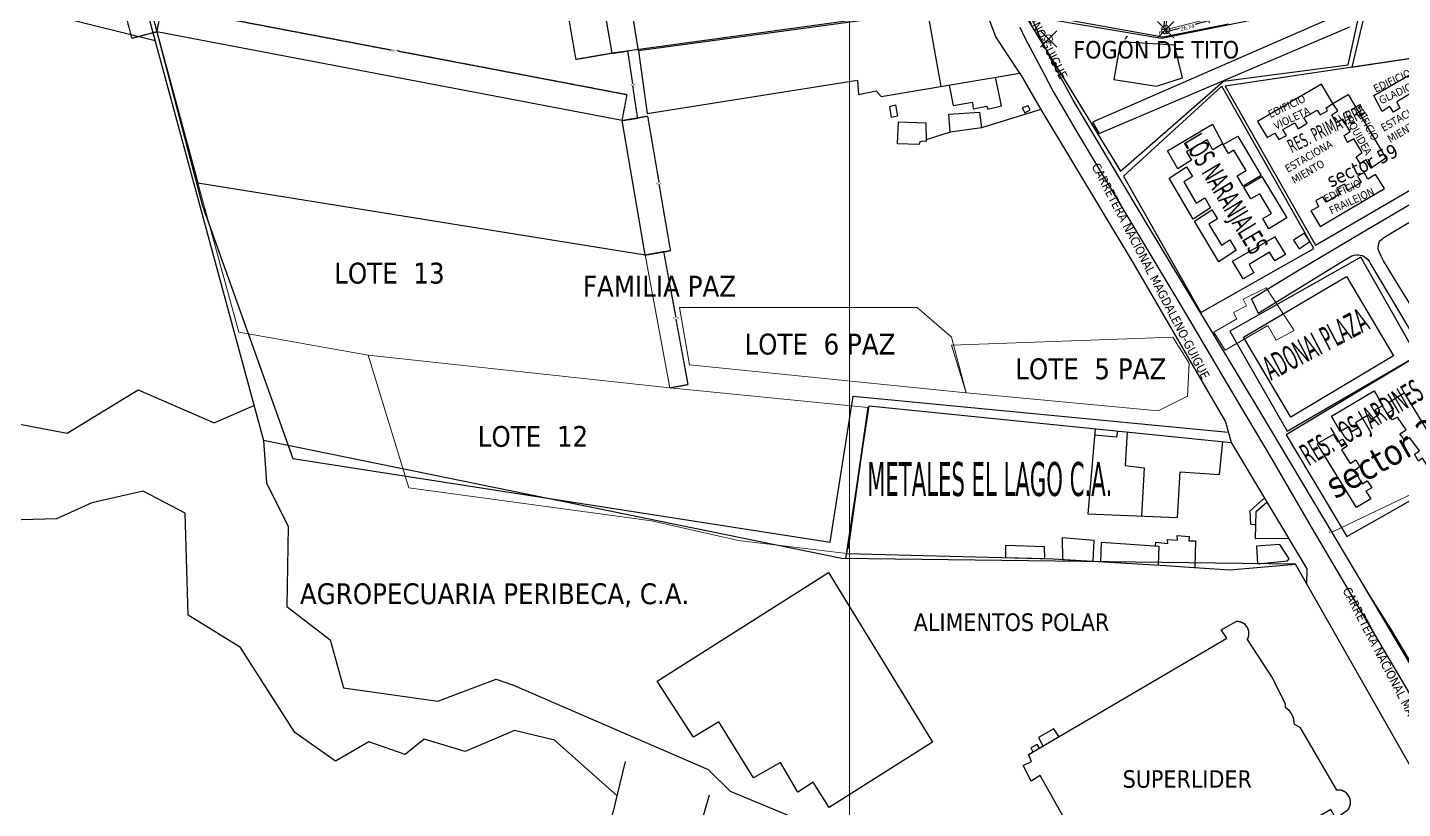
# Model space of a CAD drawing. Header units: metres. Extents: x 2 to 659295185, y -28 to 1124222152.
# Drawn here: x 655723 to 656562, y 1123122 to 1123598 of the extents above; entities that cross this region are included whole.
import ezdxf
from ezdxf.enums import TextEntityAlignment as Align

# ---------------------------------------------------------------- set-up
doc = ezdxf.new("R2010")
doc.units = ezdxf.units.M
doc.header["$MEASUREMENT"] = 0
doc.header["$PDMODE"] = 35
doc.header["$PDSIZE"] = 5
doc.linetypes.add('HIDDEN', pattern=[0.375, 0.25, -0.125])
for name, color, linetype in [('CALLES', 1, 'CONTINUOUS'), ('Cota', 3, 'CONTINUOUS'), ('CURVAS', 2, 'CONTINUOUS'), ('División Parroquial', 130, 'CONTINUOUS'), ('FORMATO', 7, 'CONTINUOUS'), ('MANZANA', 30, 'CONTINUOUS'), ('Parcelas', 140, 'CONTINUOUS'), ('PUNTO', 3, 'CONTINUOUS'), ('texto', 255, 'CONTINUOUS'), ('TEXTOS', 7, 'CONTINUOUS')]:
    doc.layers.add(name, color=color, linetype=linetype)
doc.layers.add('LIMITE 2017 IGVSB', color=7, linetype='CONTINUOUS', lineweight=120)
doc.styles.add('L60', font='BKANT.TTF', dxfattribs={"height": 1.5})
doc.styles.get("Standard").update_dxf_attribs({"font": 'tahoma.ttf'})
doc.dimstyles.new('Anotativo', dxfattribs={"dimscale": 0, "dimtxt": 2.5, "dimasz": 2.5, "dimexe": 1.25, "dimexo": 0.625, "dimtad": 1, "dimtxsty": 'Standard', "dimcen": 2.5, "dimadec": 0, "dimazin": 0, "dimtfac": 1, "dimtmove": 0, "dimatfit": 3, "dimfxl": 1, "dimarcsym": 0})
doc.dimstyles.new('Copia de Standard', dxfattribs={"dimtxt": 1, "dimasz": 0.18, "dimexe": 0.18, "dimexo": 0.0625, "dimgap": 0.09, "dimtad": 0, "dimtih": 1, "dimtoh": 1, "dimzin": 0, "dimdsep": 46, "dimtxsty": 'Standard', "dimcen": 0.09, "dimadec": 0, "dimazin": 0, "dimtfac": 1, "dimtofl": 0, "dimtmove": 0, "dimatfit": 3, "dimfxl": 1, "dimtolj": 1, "dimtzin": 0, "dimlwd": 25, "dimlwe": 25, "dimarcsym": 0})

# ---------------------------------------------------------------- blocks, each defined once
blk = doc.blocks.new('*D1505')
at = {"layer": 'CURVAS', "color": 0, "linetype": 'HIDDEN', "lineweight": 25, "transparency": 16777216}
for p, q in [((656100.06, 1123459.01), (656111.44, 1123461.12)), ((656111.29, 1123460.91), (656118.65, 1123421.2)), ((656126.23, 1123380.26), (656118.87, 1123419.97)), ((656115.06, 1123378.01), (656126.44, 1123380.12))]:
    blk.add_line(p, q, dxfattribs=at)
at = {"layer": 'CURVAS', "color": 0, "lineweight": 0, "transparency": 16777216}
for points in [[(656111.32, 1123460.91), (656111.26, 1123460.9), (656111.26, 1123461.09)], [(656126.26, 1123380.27), (656126.2, 1123380.26), (656126.26, 1123380.09)]]:
    blk.add_solid(points, dxfattribs=at)
at = {"layer": 'CURVAS', "color": 0, "lineweight": 0, "transparency": 16777216, "insert": (656118.76, 1123420.59), "char_height": 1, "attachment_point": 5}
blk.add_mtext('\\A1;82.38', dxfattribs=at)
blk = doc.blocks.new('*D1506')
at = {"layer": 'CURVAS', "color": 0, "linetype": 'HIDDEN', "lineweight": 25, "transparency": 16777216}
for p, q in [((656086.06, 1123541.01), (656101.66, 1123543.69)), ((656101.52, 1123543.48), (656108.41, 1123503.27)), ((656115.52, 1123461.84), (656108.62, 1123502.05)), ((656100.12, 1123459.02), (656115.72, 1123461.7))]:
    blk.add_line(p, q, dxfattribs=at)
at = {"layer": 'CURVAS', "color": 0, "lineweight": 0, "transparency": 16777216}
for points in [[(656101.55, 1123543.48), (656101.49, 1123543.47), (656101.49, 1123543.66)], [(656115.55, 1123461.85), (656115.49, 1123461.84), (656115.55, 1123461.67)]]:
    blk.add_solid(points, dxfattribs=at)
at = {"layer": 'CURVAS', "color": 0, "lineweight": 0, "transparency": 16777216, "insert": (656108.52, 1123502.66), "char_height": 1, "attachment_point": 5}
blk.add_mtext('\\A1;83.19', dxfattribs=at)
blk = doc.blocks.new('*D1508')
at = {"layer": 'texto', "color": 0, "linetype": 'HIDDEN', "lineweight": 25, "transparency": 16777216}
for p, q in [((655739.78, 1123831.9), (655724.57, 1123827.91)), ((655724.79, 1123827.78), (655753.75, 1123717.38)), ((655786.86, 1123591.21), (655754.07, 1123716.16)), ((655801.94, 1123594.98), (655786.73, 1123590.99))]:
    blk.add_line(p, q, dxfattribs=at)
at = {"layer": 'texto', "color": 0, "lineweight": 0, "transparency": 16777216}
for points in [[(655724.82, 1123827.79), (655724.76, 1123827.77), (655724.74, 1123827.95)], [(655786.89, 1123591.22), (655786.83, 1123591.21), (655786.9, 1123591.04)]]:
    blk.add_solid(points, dxfattribs=at)
at = {"layer": 'texto', "color": 0, "lineweight": 0, "transparency": 16777216, "insert": (655753.91, 1123716.77), "char_height": 1, "attachment_point": 5}
blk.add_mtext('\\A1;244.94', dxfattribs=at)
blk = doc.blocks.new('*D1510')
at = {"layer": 'texto', "color": 0, "linetype": 'HIDDEN', "lineweight": 25, "transparency": 16777216}
for p, q in [((656048.78, 1123761.49), (656026.7, 1123757.68)), ((656026.91, 1123757.54), (656042.26, 1123668.54)), ((656057.82, 1123578.32), (656042.47, 1123667.32)), ((656079.75, 1123581.92), (656057.68, 1123578.12))]:
    blk.add_line(p, q, dxfattribs=at)
at = {"layer": 'texto', "color": 0, "lineweight": 0, "transparency": 16777216}
for points in [[(656026.94, 1123757.54), (656026.88, 1123757.53), (656026.88, 1123757.71)], [(656057.85, 1123578.33), (656057.79, 1123578.32), (656057.85, 1123578.15)]]:
    blk.add_solid(points, dxfattribs=at)
at = {"layer": 'texto', "color": 0, "lineweight": 0, "transparency": 16777216, "insert": (656042.37, 1123667.93), "char_height": 1, "attachment_point": 5}
blk.add_mtext('\\A1;182.22', dxfattribs=at)
blk = doc.blocks.new('*D1511')
at = {"layer": 'texto', "color": 0, "linetype": 'HIDDEN', "lineweight": 25, "transparency": 16777216}
for p, q in [((655802.16, 1123595.03), (655805.15, 1123610.78)), ((655805.3, 1123610.57), (655944.92, 1123584.02)), ((656088.8, 1123556.67), (655949.17, 1123583.22)), ((656086.01, 1123541.06), (656089.01, 1123556.81))]:
    blk.add_line(p, q, dxfattribs=at)
at = {"layer": 'texto', "color": 0, "lineweight": 0, "transparency": 16777216}
for points in [[(655805.3, 1123610.6), (655805.29, 1123610.54), (655805.12, 1123610.61)], [(656088.8, 1123556.7), (656088.79, 1123556.64), (656088.97, 1123556.63)]]:
    blk.add_solid(points, dxfattribs=at)
at = {"layer": 'texto', "color": 0, "lineweight": 0, "transparency": 16777216, "insert": (655947.05, 1123583.62), "char_height": 1, "attachment_point": 5}
blk.add_mtext('\\A1;288.94', dxfattribs=at)
blk = doc.blocks.new('*D1512')
at = {"layer": 'texto', "color": 0, "linetype": 'HIDDEN', "lineweight": 25, "transparency": 16777216}
for p, q in [((656079.88, 1123581.95), (656089.48, 1123583.39)), ((656089.32, 1123583.19), (656092.33, 1123563.27)), ((656095.45, 1123542.61), (656092.52, 1123562.05)), ((656086.06, 1123541.01), (656095.66, 1123542.46))]:
    blk.add_line(p, q, dxfattribs=at)
at = {"layer": 'texto', "color": 0, "lineweight": 0, "transparency": 16777216}
for points in [[(656089.35, 1123583.19), (656089.29, 1123583.18), (656089.3, 1123583.37)], [(656095.48, 1123542.61), (656095.42, 1123542.6), (656095.48, 1123542.43)]]:
    blk.add_solid(points, dxfattribs=at)
at = {"layer": 'texto', "color": 0, "lineweight": 0, "transparency": 16777216, "insert": (656092.42, 1123562.66), "char_height": 1, "attachment_point": 5}
blk.add_mtext('\\A1;41.40', dxfattribs=at)
blk = doc.blocks.new('*D2226')
at = {"layer": 'LIMITE 2017 IGVSB', "color": 0, "lineweight": -2, "transparency": 16777216}
for p, q in [((656443.67, 1123602.24), (656444.12, 1123600.47)), ((656417.74, 1123595.72), (656418.18, 1123593.95)), ((656420.3, 1123595.77), (656426.1, 1123597.23)), ((656441.39, 1123601.07), (656435.34, 1123599.55))]:
    blk.add_line(p, q, dxfattribs=at)
at = {"layer": 'LIMITE 2017 IGVSB', "color": 0, "lineweight": 0, "transparency": 16777216}
for points in [[(656420.2, 1123596.17), (656420.4, 1123595.36), (656417.88, 1123595.16)], [(656441.28, 1123601.48), (656441.49, 1123600.67), (656443.81, 1123601.68)]]:
    blk.add_solid(points, dxfattribs=at)
at = {"layer": 'LIMITE 2017 IGVSB', "color": 0, "lineweight": 0, "transparency": 16777216, "insert": (656430.94, 1123597.53), "char_height": 2.5, "attachment_point": 5, "rotation": 14.12224}
blk.add_mtext('26,74', dxfattribs=at)
blk = doc.blocks.new('*D2239')
at = {"layer": 'LIMITE 2017 IGVSB', "color": 0, "lineweight": -2, "transparency": 16777216}
for p, q in [((656428.22, 1123689.21), (656423.1, 1123648.85)), ((656429.06, 1123691.63), (656427.29, 1123691.85)), ((656416.77, 1123598.88), (656421.91, 1123639.42)), ((656416.98, 1123596.34), (656415.21, 1123596.56))]:
    blk.add_line(p, q, dxfattribs=at)
at = {"layer": 'LIMITE 2017 IGVSB', "color": 0, "lineweight": 0, "transparency": 16777216}
for points in [[(656427.8, 1123689.26), (656428.63, 1123689.16), (656428.53, 1123691.69)], [(656416.35, 1123598.94), (656417.18, 1123598.83), (656416.45, 1123596.4)]]:
    blk.add_solid(points, dxfattribs=at)
at = {"layer": 'LIMITE 2017 IGVSB', "color": 0, "lineweight": 0, "transparency": 16777216, "insert": (656421.78, 1123644.22), "char_height": 2.5, "attachment_point": 5, "rotation": 82.77532}
blk.add_mtext('96,05', dxfattribs=at)

msp = doc.modelspace()

# ---------------------------------------------------------------- linework, layer by layer
at = {"layer": 'Cota', "lineweight": 0}
msp.add_line((656224.8058, 1123807.7511), (656224.7697, 1122857.9936), dxfattribs=at)
at = {"layer": 'CURVAS', "lineweight": 0}
for points in [[(655827, 1123503), (656100, 1123459), (656115, 1123378), (655931, 1123398), (655852, 1123412), (655827, 1123503), (655827, 1123503)], [(656454, 1123401), (656480, 1123416), (656485, 1123407), (656496, 1123413), (656479, 1123439), (656465, 1123432), (656467, 1123428), (656459, 1123424), (656461, 1123420), (656447, 1123412), (656454, 1123401)], [(656296, 1123375), (656287, 1123409), (656266, 1123427), (656121, 1123427), (656127, 1123392), (656296, 1123375)], [(656422, 1123409), (656432, 1123393), (656431, 1123373), (656413, 1123364), (656296, 1123375), (656287, 1123404), (656422, 1123409)], [(656236, 1123366), (656223, 1123277), (656157, 1123285), (656104, 1123297), (655955.9055, 1123317.0026), (655930.9405, 1123398.0065), (656115, 1123378), (656236, 1123366)]]:
    msp.add_lwpolyline(points, dxfattribs=at)
at = {"layer": 'División Parroquial', "lineweight": -3}
msp.add_lwpolyline([(656100, 1123459), (656086, 1123541), (655802, 1123595), (655827, 1123503), (656100, 1123459)], dxfattribs=at)
at = {"layer": 'LIMITE 2017 IGVSB', "lineweight": 0}
for p, q in [((656417.5822, 1123596.3229), (656429.6827, 1123691.5507)), ((656443.6657, 1123602.8885), (656417.5811, 1123596.3215))]:
    msp.add_line(p, q, dxfattribs=at)
msp.add_point((656417.5822, 1123596.3229), dxfattribs=at)
at = {"layer": 'MANZANA', "lineweight": -3}
for p, q in [((655738.1891, 1123838.3051), (655830, 1123489)), ((656079.8164, 1123581.9352), (656048.1464, 1123765.5308)), ((656306.0966, 1123613.0017), (656079.8164, 1123581.9352)), ((656538, 1123616), (656415, 1123591)), ((656529, 1123575), (656538, 1123616)), ((656332, 1123607), (656416, 1123592)), ((656332, 1123605), (656390, 1123510)), ((656415, 1123591), (656332, 1123605)), ((656527, 1123607), (656373, 1123540)), ((656377, 1123533), (656530, 1123598)), ((656416, 1123592), (656456, 1123600)), ((656588, 1123582), (656454, 1123562)), ((656453, 1123565), (656529, 1123575)), ((656390, 1123510), (656453, 1123565)), ((656452, 1123562), (656392, 1123507)), ((656508, 1123463), (656452, 1123562)), ((656454, 1123562), (656509, 1123465)), ((656373, 1123540), (656377, 1123533)), ((656509, 1123465), (656614, 1123526)), ((656392, 1123507), (656439, 1123424)), ((655830, 1123489), (655885, 1123335)), ((656439, 1123424), (656508, 1123463)), ((656571.1061, 1123397.3331), (656491.1061, 1123349.3331)), ((656213, 1123284), (656227, 1123373)), ((656227, 1123373), (656455.7981, 1123351.0183)), ((656236, 1123365), (656224, 1123280)), ((656491.1061, 1123349.3331), (656528.1061, 1123287.3331)), ((655885, 1123335), (656213, 1123284)), ((656528.1061, 1123287.3331), (656609.1061, 1123333.3331))]:
    msp.add_line(p, q, dxfattribs=at)
at = {"layer": 'MANZANA', "lineweight": -2}
for p, q in [((656342.1396, 1123589.4766), (656332.8466, 1123609.8925)), ((656347.2273, 1123579.2087), (656342.1396, 1123589.4766)), ((656361.1463, 1123553.394), (656347.2273, 1123579.2087)), ((656376.3764, 1123527.7992), (656361.1463, 1123553.394)), ((656407.8425, 1123475.2899), (656376.3764, 1123527.7992)), ((656593.7616, 1123505.6437), (656537.1539, 1123472.2105)), ((656550.7512, 1123469.621), (656592.2773, 1123494.5759)), ((656447.4638, 1123409.7732), (656407.8425, 1123475.2899)), ((656537.1539, 1123472.2105), (656498.1345, 1123449.1452)), ((656548.0219, 1123467.1715), (656548.7887, 1123467.9513)), ((656548.7887, 1123467.9513), (656549.6628, 1123468.7312)), ((656549.6628, 1123468.7312), (656550.7512, 1123469.621)), ((656547.3787, 1123463.8522), (656547.4859, 1123464.852)), ((656547.3869, 1123462.6324), (656547.3787, 1123463.8522)), ((656547.7168, 1123461.5327), (656547.3869, 1123462.6324)), ((656547.4859, 1123464.852), (656547.7003, 1123466.0617)), ((656547.7003, 1123466.0617), (656548.0219, 1123467.1715)), ((656548.0549, 1123460.4229), (656547.7168, 1123461.5327)), ((656549.0444, 1123458.3333), (656548.0549, 1123460.4229)), ((656474.1391, 1123423.6004), (656525.2881, 1123455.014)), ((656525.2881, 1123455.014), (656531.2993, 1123458.4733)), ((656531.2993, 1123458.4733), (656532.6104, 1123458.9232)), ((656532.6104, 1123458.9232), (656534.0287, 1123459.1531)), ((656534.0287, 1123459.1531), (656535.348, 1123459.0432)), ((656535.348, 1123459.0432), (656536.2221, 1123458.9332)), ((656536.2221, 1123458.9332), (656537.5414, 1123458.7232)), ((656537.5414, 1123458.7232), (656538.7453, 1123458.1733)), ((656538.7453, 1123458.1733), (656539.8502, 1123457.2935)), ((656539.8502, 1123457.2935), (656540.9469, 1123456.3037)), ((656540.9469, 1123456.3037), (656541.8292, 1123455.2039)), ((656541.8292, 1123455.2039), (656542.7116, 1123453.6543)), ((656542.7116, 1123453.6543), (656560.8194, 1123422.9905)), ((656550.5946, 1123455.3539), (656549.0444, 1123458.3333)), ((656559.5331, 1123440.8969), (656550.5946, 1123455.3539)), ((656498.1345, 1123449.1452), (656470.0492, 1123432.0986)), ((656577.0802, 1123412.5526), (656559.5331, 1123440.8969)), ((656470.0492, 1123432.0986), (656474.1391, 1123423.6004)), ((656560.8194, 1123422.9905), (656585.9857, 1123380.7391)), ((656475.1698, 1123363.7726), (656447.4638, 1123409.7732)), ((656533.0144, 1123266.7023), (656475.1698, 1123363.7726)), ((656569.6672, 1123204.9249), (656533.0144, 1123266.7023))]:
    msp.add_line(p, q, dxfattribs=at)
at = {"layer": 'MANZANA', "linetype": 'Continuous', "lineweight": -2}
for p, q in [((656328.7319, 1123597.8249), (656331.7251, 1123591.4162)), ((656331.7251, 1123591.4162), (656343.2116, 1123569.6806)), ((656343.2116, 1123569.6806), (656349.0661, 1123558.7629)), ((656349.0661, 1123558.7629), (656364.1973, 1123532.6182)), ((656364.1973, 1123532.6182), (656391.458, 1123487.1674)), ((656391.458, 1123487.1674), (656427.4429, 1123427.2696)), ((656427.4429, 1123427.2696), (656462.7681, 1123367.7018)), ((656462.7681, 1123367.7018), (656482.4262, 1123334.4985)), ((656482.4262, 1123334.4985), (656506.8256, 1123292.4671)), ((656506.8256, 1123292.4671), (656531.0025, 1123251.3154)), ((656531.0025, 1123251.3154), (656552.9694, 1123214.143)), ((656552.9694, 1123214.143), (656566.8801, 1123190.7578))]:
    msp.add_line(p, q, dxfattribs=at)
at = {"layer": 'MANZANA'}
for points in [[(655734.9908, 1123833.0856), (655867.118, 1123345.8448)], [(655801.004, 1123589.651), (655210.5197, 1123735.6415), (655071.278, 1123749.5657), (655072.8252, 1123690.7747), (655147.0874, 1123631.9838), (655261.5749, 1123601.0412), (655297.1589, 1123560.8159), (655325.0072, 1123562.363), (655331.1958, 1123548.4389), (655428.6649, 1123520.5905), (655518.3984, 1123454.064), (655581.8307, 1123440.1398), (655640.6216, 1123379.8018), (655674.6585, 1123379.8018), (655697.8654, 1123359.6891), (655747.3735, 1123350.4063), (655790.6932, 1123376.7075), (655837.107, 1123356.5948), (655861.3068, 1123367.2744)], [(656341.5515, 1123547.738), (656397.5856, 1123454.3478), (656454.0891, 1123357.2971), (656457.5072, 1123344.7395)], [(656620.1257, 1123054.0432), (656496.8417, 1123270.4553), (656220.1181, 1123274.003), (655867.118, 1123345.8448), (655868.8919, 1123320.1236), (655882.1959, 1123293.5156), (655881.3089, 1123244.7342), (655907.917, 1123224.3347), (655915.8994, 1123195.0658), (655973.5502, 1123187.0834), (656009.0276, 1123200.3874), (656019.6708, 1123196.8397), (656138.5201, 1123145.3975), (656151.8241, 1123132.0935), (656192.6231, 1123115.2417)], [(656082.8865, 1123129.2381), (656044.7958, 1123163.296), (656020.3935, 1123169.1061), (655990.1812, 1123156.324), (655965.1979, 1123163.877), (655953.5778, 1123154.5809), (655931.4996, 1123162.134), (655911.1644, 1123150.5139), (655886.1811, 1123167.9441), (655853.0637, 1123219.6537), (655821.1084, 1123239.4079), (655819.3653, 1123301.5755), (655793.8011, 1123314.9387), (655762.4267, 1123307.9666), (655740.9295, 1123298.0895), (655697.935, 1123296.9275), (655648.9029, 1123128.2805)], [(656082.8865, 1123129.2381), (656044.7958, 1123163.296), (656020.3935, 1123169.1061), (655990.1812, 1123156.324), (655965.1979, 1123163.877), (655953.5778, 1123154.5809), (655931.4996, 1123162.134), (655911.1644, 1123150.5139), (655886.1811, 1123167.9441), (655853.0637, 1123219.6537), (655821.1084, 1123239.4079), (655819.3653, 1123301.5755), (655793.8011, 1123314.9387), (655762.4267, 1123307.9666), (655740.9295, 1123298.0895), (655697.935, 1123296.9275), (655648.9029, 1123128.2805)], [(656036.0271, 1122935.4279), (656087.9559, 1123150.205)], [(656036.0271, 1122935.4279), (656087.9559, 1123150.205)], [(656079.3949, 1122922.4236), (656139.3088, 1123129.8148)], [(656079.3949, 1122922.4236), (656139.3088, 1123129.8148)]]:
    msp.add_lwpolyline(points, dxfattribs=at)
at = {"layer": 'MANZANA', "lineweight": -3}
for points in [[(656552.5113, 1123663.4851), (656531.2201, 1123573.5254), (656585.0654, 1123581.562), (656601.6925, 1123653.3656), (656552.5113, 1123663.4851)], [(656456.7855, 1123412.5684), (656491.7855, 1123351.5684), (656570.7855, 1123397.5684), (656536.7855, 1123457.5684), (656456.7855, 1123412.5684)]]:
    msp.add_lwpolyline(points, dxfattribs=at)
at = {"layer": 'Parcelas', "lineweight": -3}
for p, q in [((656390, 1123589), (656386, 1123566)), ((656423, 1123587), (656390, 1123589)), ((656428, 1123567), (656423, 1123587)), ((656386, 1123566), (656412, 1123562)), ((656412, 1123562), (656428, 1123567))]:
    msp.add_line(p, q, dxfattribs=at)
at = {"layer": 'Parcelas'}
for points in [[(656297.0873, 1123638.7781), (656306.4906, 1123611.951), (656096.0218, 1123583.4644), (656089.6608, 1123622.7371), (656297.0873, 1123638.7781)], [(656297.0873, 1123638.7781), (656306.4906, 1123611.951), (656096.0218, 1123583.4644), (656089.6608, 1123622.7371), (656297.0873, 1123638.7781)], [(656096.0218, 1123583.4644), (656101.2766, 1123545.2979), (656229.6045, 1123565.4874), (656230.1577, 1123556.9138), (656240.9439, 1123559.1263), (656243.9861, 1123555.5309), (656328.6161, 1123569.9125), (656313.958, 1123592.038), (656306.4906, 1123611.951)], [(656096.0218, 1123583.4644), (656101.2766, 1123545.2979), (656229.6045, 1123565.4874), (656230.1577, 1123556.9138), (656240.9439, 1123559.1263), (656243.9861, 1123555.5309), (656328.6161, 1123569.9125), (656313.958, 1123592.038), (656306.4906, 1123611.951)], [(656272.2984, 1123607.3231), (656280.4735, 1123561.7314)], [(656272.2984, 1123607.3231), (656280.4735, 1123561.7314)], [(656328.6161, 1123569.9125), (656341.5515, 1123547.738), (656305.2278, 1123536.5688), (656286.1743, 1123533.8468), (656271.5168, 1123529.149)], [(656328.6161, 1123569.9125), (656341.5515, 1123547.738), (656305.2278, 1123536.5688), (656286.1743, 1123533.8468), (656271.5168, 1123529.149)], [(656544.6147, 1123556.3047), (656570.5997, 1123571.1706), (656576.2802, 1123562.4686), (656571.5666, 1123559.2054), (656573.2587, 1123556.3047), (656568.5451, 1123553.6458), (656566.4905, 1123557.0299), (656558.6345, 1123552.3163), (656560.5683, 1123548.5696), (656556.5799, 1123546.1524), (656554.4044, 1123549.5365), (656549.6908, 1123546.515), (656544.6147, 1123556.3047)], [(656544.6147, 1123556.3047), (656570.5997, 1123571.1706), (656576.2802, 1123562.4686), (656571.5666, 1123559.2054), (656573.2587, 1123556.3047), (656568.5451, 1123553.6458), (656566.4905, 1123557.0299), (656558.6345, 1123552.3163), (656560.5683, 1123548.5696), (656556.5799, 1123546.1524), (656554.4044, 1123549.5365), (656549.6908, 1123546.515), (656544.6147, 1123556.3047)], [(656285.5294, 1123562.5906), (656287.9577, 1123550.1784), (656299.784, 1123552.1494), (656300.1594, 1123548.0196), (656308.6068, 1123549.803), (656309.1699, 1123547.9258), (656317.4296, 1123549.8968), (656313.7478, 1123567.3859)], [(656285.5294, 1123562.5906), (656287.9577, 1123550.1784), (656299.784, 1123552.1494), (656300.1594, 1123548.0196), (656308.6068, 1123549.803), (656309.1699, 1123547.9258), (656317.4296, 1123549.8968), (656313.7478, 1123567.3859)], [(656473.6695, 1123540.3511), (656479.5917, 1123530.6823), (656484.1844, 1123533.2204), (656486.6016, 1123529.3528), (656491.4361, 1123531.77), (656489.1397, 1123535.3958), (656496.3913, 1123539.626), (656498.5668, 1123536.0001), (656503.8847, 1123539.3842), (656501.9509, 1123542.6475), (656510.1694, 1123547.2402), (656511.9823, 1123544.3395), (656516.4542, 1123546.8776), (656515.6082, 1123548.6905), (656519.5966, 1123551.3494), (656512.7075, 1123563.0729), (656473.6695, 1123540.3511)], [(656473.6695, 1123540.3511), (656479.5917, 1123530.6823), (656484.1844, 1123533.2204), (656486.6016, 1123529.3528), (656491.4361, 1123531.77), (656489.1397, 1123535.3958), (656496.3913, 1123539.626), (656498.5668, 1123536.0001), (656503.8847, 1123539.3842), (656501.9509, 1123542.6475), (656510.1694, 1123547.2402), (656511.9823, 1123544.3395), (656516.4542, 1123546.8776), (656515.6082, 1123548.6905), (656519.5966, 1123551.3494), (656512.7075, 1123563.0729), (656473.6695, 1123540.3511)], [(656519.5966, 1123551.3494), (656529.0237, 1123556.909), (656551.9872, 1123518.1128), (656542.9227, 1123511.9489), (656540.022, 1123516.9042), (656536.2753, 1123514.8495), (656533.8581, 1123518.8379), (656537.6048, 1123521.376), (656532.4078, 1123529.7154), (656528.5402, 1123527.6608), (656526.4856, 1123531.8909), (656530.2323, 1123534.1872), (656525.7605, 1123541.8015), (656521.7721, 1123539.626), (656519.1131, 1123544.3395), (656522.6181, 1123546.8776), (656519.5966, 1123551.3494)], [(656519.5966, 1123551.3494), (656529.0237, 1123556.909), (656551.9872, 1123518.1128), (656542.9227, 1123511.9489), (656540.022, 1123516.9042), (656536.2753, 1123514.8495), (656533.8581, 1123518.8379), (656537.6048, 1123521.376), (656532.4078, 1123529.7154), (656528.5402, 1123527.6608), (656526.4856, 1123531.8909), (656530.2323, 1123534.1872), (656525.7605, 1123541.8015), (656521.7721, 1123539.626), (656519.1131, 1123544.3395), (656522.6181, 1123546.8776), (656519.5966, 1123551.3494)], [(656252.8542, 1123550.46), (656253.9805, 1123543.7021), (656250.4139, 1123542.7635), (656249.2876, 1123549.6152), (656252.8542, 1123550.46)], [(656252.8542, 1123550.46), (656253.9805, 1123543.7021), (656250.4139, 1123542.7635), (656249.2876, 1123549.6152), (656252.8542, 1123550.46)], [(656286.1743, 1123533.8468), (656285.4235, 1123544.8284), (656304.0077, 1123546.1424), (656305.2278, 1123536.5688)], [(656286.1743, 1123533.8468), (656285.4235, 1123544.8284), (656304.0077, 1123546.1424), (656305.2278, 1123536.5688)], [(656330.0068, 1123548.6766), (656331.6962, 1123545.6731), (656334.8874, 1123547.4565), (656333.6673, 1123549.9907), (656330.0068, 1123548.6766)], [(656330.0068, 1123548.6766), (656331.6962, 1123545.6731), (656334.8874, 1123547.4565), (656333.6673, 1123549.9907), (656330.0068, 1123548.6766)], [(656341.5515, 1123547.738), (656397.5856, 1123454.3478), (656454.0891, 1123357.2971), (656457.5072, 1123344.7395)], [(656254.5437, 1123540.1354), (656271.3445, 1123539.5723), (656271.5323, 1123528.2153), (656269.7489, 1123528.403), (656267.4963, 1123527.746), (656267.3086, 1123526.4319), (656254.0744, 1123526.7135), (656254.5437, 1123540.1354)], [(656418.678, 1123522.5242), (656446.1133, 1123538.8404), (656452.5189, 1123526.8147), (656446.4155, 1123523.0681), (656442.971, 1123529.1715), (656430.341, 1123521.9803), (656433.423, 1123516.7833), (656425.0836, 1123511.5863), (656418.678, 1123522.5242)], [(656452.7002, 1123526.3313), (656461.6439, 1123531.4074), (656475.9659, 1123507.5375), (656464.9072, 1123500.8902), (656461.2209, 1123507.1749), (656466.7201, 1123510.4381), (656459.2267, 1123522.9472), (656455.903, 1123520.8321), (656452.7002, 1123526.3313)], [(656419.7657, 1123505.8454), (656430.341, 1123512.7345), (656433.9064, 1123506.7519), (656428.7698, 1123503.5491), (656436.3236, 1123490.4961), (656441.5811, 1123493.8802), (656445.086, 1123487.7768), (656434.3899, 1123480.7669), (656419.7657, 1123505.8454)], [(656465.2697, 1123500.2859), (656476.268, 1123506.8123), (656491.4965, 1123481.6129), (656480.619, 1123474.9656), (656476.8724, 1123481.1899), (656482.1902, 1123484.2718), (656475.0594, 1123496.1766), (656469.6811, 1123493.1551), (656465.2697, 1123500.2859)], [(656506.3019, 1123485.9639), (656511.9823, 1123476.295), (656551.1412, 1123499.6211), (656545.5816, 1123508.0814), (656540.9889, 1123505.3016), (656538.6925, 1123509.29), (656534.7041, 1123507.1145), (656536.8796, 1123503.1261), (656528.782, 1123498.5334), (656526.7273, 1123502.1592), (656521.7721, 1123499.742), (656523.8267, 1123495.9953), (656515.4873, 1123491.1609), (656513.5535, 1123494.4241), (656509.2026, 1123492.1278), (656510.8946, 1123488.3811), (656506.3019, 1123485.9639)], [(656506.3019, 1123485.9639), (656511.9823, 1123476.295), (656551.1412, 1123499.6211), (656545.5816, 1123508.0814), (656540.9889, 1123505.3016), (656538.6925, 1123509.29), (656534.7041, 1123507.1145), (656536.8796, 1123503.1261), (656528.782, 1123498.5334), (656526.7273, 1123502.1592), (656521.7721, 1123499.742), (656523.8267, 1123495.9953), (656515.4873, 1123491.1609), (656513.5535, 1123494.4241), (656509.2026, 1123492.1278), (656510.8946, 1123488.3811), (656506.3019, 1123485.9639)], [(656460.677, 1123461.9731), (656450.0413, 1123454.9027), (656435.1755, 1123479.6791), (656445.8716, 1123486.5077), (656449.3161, 1123481.069), (656443.9378, 1123477.7454), (656451.6729, 1123464.9341), (656456.8699, 1123468.1369), (656460.677, 1123461.7918)], [(656484.124, 1123470.1916), (656490.7109, 1123459.3745), (656484.1844, 1123455.3861), (656481.042, 1123460.704), (656468.533, 1123453.2107), (656471.4336, 1123448.1345), (656464.8467, 1123444.4483), (656458.5015, 1123455.1444), (656484.1844, 1123470.0103)], [(656502.3135, 1123472.2462), (656495.5453, 1123468.0765), (656498.9898, 1123462.6982), (656505.6372, 1123467.2909), (656502.3135, 1123472.2462)], [(656465.0435, 1123408.8095), (656527.891, 1123445.7928), (656556.6558, 1123397.4486), (656494.0501, 1123360.2236), (656465.0435, 1123408.8095)], [(656544.8842, 1123376.0983), (656550.0404, 1123367.075), (656545.2357, 1123364.6141), (656547.4623, 1123361.3329), (656543.1264, 1123358.6377), (656541.4858, 1123361.5673), (656533.5172, 1123356.7627), (656535.3921, 1123353.5987), (656531.2906, 1123351.1378), (656529.4157, 1123354.419), (656524.3767, 1123351.4893), (656518.7518, 1123360.747), (656544.8842, 1123376.0983)], [(656554.0247, 1123369.1844), (656563.1652, 1123374.9265), (656586.4851, 1123336.3724), (656577.2275, 1123330.7475), (656574.2978, 1123335.0833), (656571.9541, 1123333.3255), (656569.376, 1123337.5442), (656572.4228, 1123339.5364), (656566.6807, 1123347.6222), (656563.6339, 1123345.9816), (656560.4699, 1123349.9659), (656564.337, 1123352.3096), (656559.0637, 1123360.1611), (656555.7825, 1123358.4033), (656553.0872, 1123362.622), (656556.6028, 1123365.0829), (656554.0247, 1123369.1844)], [(656222.5073, 1123273.9724), (656236.7897, 1123367.0293), (656457.5072, 1123344.7395), (656503.7828, 1123267.6943), (656503.5999, 1123258.592)], [(656222.5073, 1123273.9724), (656236.7897, 1123367.0293), (656457.5072, 1123344.7395), (656503.7828, 1123267.6943), (656503.5999, 1123258.592)], [(656374.6361, 1123353.1085), (656370.044, 1123301.129), (656424.7994, 1123298.9485), (656426.4953, 1123326.8107), (656450.4811, 1123325.1148), (656452.4465, 1123345.2506)], [(656374.6361, 1123353.1085), (656370.044, 1123301.129), (656424.7994, 1123298.9485), (656426.4953, 1123326.8107), (656450.4811, 1123325.1148), (656452.4465, 1123345.2506)], [(656388.2462, 1123351.734), (656387.7161, 1123347.8621), (656374.2864, 1123349.1501)], [(656388.2462, 1123351.734), (656387.7161, 1123347.8621), (656374.2864, 1123349.1501)], [(656394.0893, 1123351.1439), (656392.8183, 1123330.6872), (656404.4478, 1123329.2335), (656402.9805, 1123299.8174)], [(656394.0893, 1123351.1439), (656392.8183, 1123330.6872), (656404.4478, 1123329.2335), (656402.9805, 1123299.8174)], [(656620.1257, 1123054.0432), (656496.8417, 1123270.4553), (656220.1181, 1123274.003), (655867.118, 1123345.8448), (655868.8919, 1123320.1236), (655882.1959, 1123293.5156), (655881.3089, 1123244.7342), (655907.917, 1123224.3347), (655915.8994, 1123195.0658), (655973.5502, 1123187.0834), (656009.0276, 1123200.3874), (656019.6708, 1123196.8397), (656138.5201, 1123145.3975), (656151.8241, 1123132.0935), (656192.6231, 1123115.2417)], [(656510.3144, 1123343.9895), (656519.8064, 1123349.4972), (656522.7361, 1123345.0441), (656525.5485, 1123346.6847), (656528.4782, 1123342.3489), (656524.9626, 1123340.2395), (656530.1188, 1123331.9193), (656533.7515, 1123334.0287), (656536.0953, 1123329.81), (656532.8141, 1123327.7006), (656537.6187, 1123319.4976), (656540.6655, 1123321.2554), (656543.3608, 1123317.0367), (656539.728, 1123314.9274), (656542.7748, 1123310.3571), (656533.9859, 1123304.9666), (656510.1972, 1123343.7551)], [(656472.7021, 1123294.4029), (656469.5793, 1123294.623), (656469.2509, 1123303.0516), (656477.1321, 1123310.1666), (656478.0092, 1123310.6053)], [(656472.7021, 1123294.4029), (656469.5793, 1123294.623), (656469.2509, 1123303.0516), (656477.1321, 1123310.1666), (656478.0092, 1123310.6053)], [(656492.7304, 1123286.0957), (656472.5347, 1123285.866), (656472.8631, 1123302.6137), (656479.4399, 1123308.2234)], [(656492.7304, 1123286.0957), (656472.5347, 1123285.866), (656472.8631, 1123302.6137), (656479.4399, 1123308.2234)], [(656354.538, 1123286.5922), (656354.7595, 1123273.4045), (656373.4352, 1123272.2866), (656373.9205, 1123284.8962), (656354.538, 1123286.5922)], [(656354.538, 1123286.5922), (656354.7595, 1123273.4045), (656373.4352, 1123272.2866), (656373.9205, 1123284.8962), (656354.538, 1123286.5922)], [(656378.0366, 1123272.0111), (656378.5238, 1123283.9271), (656413.4122, 1123281.5043), (656412.9738, 1123269.9198)], [(656378.0366, 1123272.0111), (656378.5238, 1123283.9271), (656413.4122, 1123281.5043), (656412.9738, 1123269.9198)], [(656411.4352, 1123281.6416), (656411.5644, 1123283.8957), (656418.8984, 1123283.1295), (656418.7889, 1123285.6471), (656424.8093, 1123285.0998), (656424.6998, 1123287.9458), (656432.0338, 1123287.3985), (656431.8149, 1123284.7714), (656435.865, 1123284.6619), (656435.4274, 1123268.4659)], [(656411.4352, 1123281.6416), (656411.5644, 1123283.8957), (656418.8984, 1123283.1295), (656418.7889, 1123285.6471), (656424.8093, 1123285.0998), (656424.6998, 1123287.9458), (656432.0338, 1123287.3985), (656431.8149, 1123284.7714), (656435.865, 1123284.6619), (656435.4274, 1123268.4659)], [(656222.974, 1123277.0134), (656348.9656, 1123273.7513), (656417.7732, 1123269.6325), (656429.1604, 1123268.9057), (656456.7804, 1123266.9674), (656496.8417, 1123270.4553)], [(656222.974, 1123277.0134), (656348.9656, 1123273.7513), (656417.7732, 1123269.6325), (656429.1604, 1123268.9057), (656456.7804, 1123266.9674), (656496.8417, 1123270.4553)], [(656319.8919, 1123281.9888), (656319.8863, 1123274.5042), (656343.8685, 1123273.8833), (656343.6354, 1123281.0197), (656319.8919, 1123281.9888)], [(656319.8919, 1123281.9888), (656319.8863, 1123274.5042), (656343.8685, 1123273.8833), (656343.6354, 1123281.0197), (656319.8919, 1123281.9888)], [(656472.9726, 1123281.4875), (656473.7345, 1123270.7515), (656492.019, 1123272.6211), (656492.8947, 1123273.7157), (656487.2026, 1123282.5822), (656472.9726, 1123281.4875)], [(656472.9726, 1123281.4875), (656473.7345, 1123270.7515), (656492.019, 1123272.6211), (656492.8947, 1123273.7157), (656487.2026, 1123282.5822), (656472.9726, 1123281.4875)], [(656211.9139, 1123265.3554), (656275.3298, 1123162.0275), (656212.3574, 1123122.1154), (656202.6011, 1123137.6368), (656193.2883, 1123131.4283), (656182.6451, 1123149.6104), (656166.2368, 1123140.2976), (656144.9503, 1123174.4446), (656129.429, 1123165.1318), (656107.2556, 1123199.2788), (656211.9139, 1123265.3554)], [(656211.9139, 1123265.3554), (656275.3298, 1123162.0275), (656212.3574, 1123122.1154), (656202.6011, 1123137.6368), (656193.2883, 1123131.4283), (656182.6451, 1123149.6104), (656166.2368, 1123140.2976), (656144.9503, 1123174.4446), (656129.429, 1123165.1318), (656107.2556, 1123199.2788), (656211.9139, 1123265.3554)], [(656333.8674, 1123154.4886), (656454.9341, 1123225.4434), (656451.579, 1123230.4925), (656460.5492, 1123235.4829)], [(656333.8674, 1123154.4886), (656454.9341, 1123225.4434), (656451.579, 1123230.4925), (656460.5492, 1123235.4829)], [(656467.4347, 1123224.5545), (656467.4838, 1123224.6381), (656467.5461, 1123224.7483), (656467.6064, 1123224.8595), (656467.6649, 1123224.9717), (656467.7213, 1123225.0849), (656467.7758, 1123225.1991), (656467.8283, 1123225.3143), (656467.8787, 1123225.4303), (656467.9271, 1123225.5472), (656467.9735, 1123225.6649), (656468.0178, 1123225.7834), (656468.0601, 1123225.9027), (656468.1002, 1123226.0227), (656468.1383, 1123226.1434), (656468.1742, 1123226.2647), (656468.208, 1123226.3866), (656468.2397, 1123226.5091), (656468.2692, 1123226.6322), (656468.2966, 1123226.7557), (656468.3218, 1123226.8797), (656468.3449, 1123227.0041), (656468.3658, 1123227.1289), (656468.3845, 1123227.254), (656468.401, 1123227.3795), (656468.4153, 1123227.5052), (656468.4275, 1123227.6311), (656468.4374, 1123227.7573), (656468.4451, 1123227.8836), (656468.4506, 1123228.01), (656468.4539, 1123228.1365), (656468.455, 1123228.263), (656468.4539, 1123228.3895), (656468.4506, 1123228.516), (656468.4451, 1123228.6424), (656468.4374, 1123228.7687), (656468.4275, 1123228.8948), (656468.4153, 1123229.0208), (656468.401, 1123229.1465), (656468.3845, 1123229.272), (656468.3658, 1123229.3971), (656468.3449, 1123229.5219), (656468.3218, 1123229.6463), (656468.2966, 1123229.7703), (656468.2692, 1123229.8938), (656468.2397, 1123230.0169), (656468.208, 1123230.1394), (656468.1742, 1123230.2613), (656468.1383, 1123230.3826), (656468.1002, 1123230.5033), (656468.0601, 1123230.6233), (656468.0178, 1123230.7425), (656467.9735, 1123230.8611), (656467.9271, 1123230.9788), (656467.8787, 1123231.0957), (656467.8283, 1123231.2117), (656467.7758, 1123231.3269), (656467.7213, 1123231.4411), (656467.6649, 1123231.5543), (656467.6064, 1123231.6665), (656467.5461, 1123231.7777), (656467.4838, 1123231.8878), (656467.4195, 1123231.9969), (656467.3534, 1123232.1048), (656467.2854, 1123232.2115), (656467.2156, 1123232.317), (656467.1439, 1123232.4213), (656467.0705, 1123232.5243), (656466.9952, 1123232.626), (656466.9182, 1123232.7264), (656466.8394, 1123232.8254), (656466.7589, 1123232.923), (656466.6768, 1123233.0192), (656466.5929, 1123233.114), (656466.5074, 1123233.2073), (656466.4203, 1123233.2991), (656466.3317, 1123233.3893), (656466.2414, 1123233.478), (656466.1496, 1123233.5651), (656466.0563, 1123233.6506), (656465.9616, 1123233.7344), (656465.8654, 1123233.8166), (656465.7677, 1123233.8971), (656465.6687, 1123233.9758), (656465.5683, 1123234.0529), (656465.4666, 1123234.1281), (656465.3636, 1123234.2016), (656465.2593, 1123234.2733), (656465.1538, 1123234.3431), (656465.0471, 1123234.4111), (656464.9392, 1123234.4772), (656464.8302, 1123234.5414), (656464.7201, 1123234.6037), (656464.6089, 1123234.6641), (656464.4966, 1123234.7225), (656464.3834, 1123234.779), (656464.2692, 1123234.8335), (656464.1541, 1123234.8859), (656464.038, 1123234.9364), (656463.9211, 1123234.9848), (656463.8034, 1123235.0312), (656463.6849, 1123235.0755), (656463.5656, 1123235.1177), (656463.4456, 1123235.1579), (656463.3249, 1123235.1959), (656463.2036, 1123235.2319), (656463.0817, 1123235.2657), (656462.9592, 1123235.2974), (656462.8362, 1123235.3269), (656462.7126, 1123235.3543), (656462.5886, 1123235.3795), (656462.4642, 1123235.4026), (656462.3394, 1123235.4234), (656462.2143, 1123235.4421), (656462.0888, 1123235.4587), (656461.9631, 1123235.473), (656461.8372, 1123235.4851), (656461.711, 1123235.495), (656461.5848, 1123235.5028), (656461.4583, 1123235.5083), (656461.3319, 1123235.5116), (656461.2053, 1123235.5127), (656461.0788, 1123235.5116), (656460.9523, 1123235.5083), (656460.8259, 1123235.5028), (656460.6996, 1123235.495), (656460.5735, 1123235.4851), (656460.5492, 1123235.4829)], [(656467.4347, 1123224.5545), (656482.6587, 1123201.3079), (656490.6182, 1123185.5153), (656490.4918, 1123183.1149)], [(656467.4347, 1123224.5545), (656482.6587, 1123201.3079), (656490.6182, 1123185.5153), (656490.4918, 1123183.1149)], [(656495.9878, 1123172.942), (656495.9983, 1123173.115), (656496.0065, 1123173.3037), (656496.0115, 1123173.4924), (656496.0131, 1123173.6813), (656496.0115, 1123173.8701), (656496.0065, 1123174.0589), (656495.9983, 1123174.2475), (656495.9868, 1123174.436), (656495.9719, 1123174.6243), (656495.9538, 1123174.8122), (656495.9325, 1123174.9999), (656495.9078, 1123175.1871), (656495.8799, 1123175.3739), (656495.8487, 1123175.5601), (656495.8143, 1123175.7458), (656495.7767, 1123175.9308), (656495.7358, 1123176.1152), (656495.6917, 1123176.2988), (656495.6444, 1123176.4816), (656495.594, 1123176.6636), (656495.5403, 1123176.8447), (656495.4836, 1123177.0247), (656495.4236, 1123177.2038), (656495.3606, 1123177.3818), (656495.2945, 1123177.5587), (656495.2253, 1123177.7344), (656495.153, 1123177.9089), (656495.0777, 1123178.082), (656494.9994, 1123178.2539), (656494.9181, 1123178.4243), (656494.8338, 1123178.5933), (656494.7466, 1123178.7608), (656494.6565, 1123178.9268), (656494.5635, 1123179.0911), (656494.4677, 1123179.2538), (656494.369, 1123179.4148), (656494.2676, 1123179.5741), (656494.1634, 1123179.7316), (656494.0564, 1123179.8872), (656493.9467, 1123180.0409), (656493.8344, 1123180.1927), (656493.7195, 1123180.3426), (656493.6019, 1123180.4903), (656493.4818, 1123180.6361), (656493.3591, 1123180.7796), (656493.234, 1123180.9211), (656493.1064, 1123181.0603), (656492.9765, 1123181.1973), (656492.8441, 1123181.332), (656492.7094, 1123181.4643), (656492.5724, 1123181.5943), (656492.4332, 1123181.7219), (656492.2918, 1123181.847), (656492.1482, 1123181.9697), (656492.0025, 1123182.0898), (656491.8547, 1123182.2073), (656491.7049, 1123182.3223), (656491.5531, 1123182.4346), (656491.3993, 1123182.5443), (656491.2437, 1123182.6512), (656491.0862, 1123182.7554), (656490.927, 1123182.8569), (656490.766, 1123182.9556), (656490.6033, 1123183.0514), (656490.4918, 1123183.1149)], [(656352.4881, 1123165.4018), (656349.4678, 1123170.1875), (656340.0456, 1123164.8685), (656342.7762, 1123159.7098)], [(656352.4881, 1123165.4018), (656349.4678, 1123170.1875), (656340.0456, 1123164.8685), (656342.7762, 1123159.7098)], [(656495.9878, 1123172.942), (656499.4072, 1123171.0804), (656521.7851, 1123132.7454)], [(656495.9878, 1123172.942), (656499.4072, 1123171.0804), (656521.7851, 1123132.7454)], [(656340.549, 1123158.4045), (656339.1337, 1123160.6133), (656335.3344, 1123158.4857), (656336.633, 1123156.1094)], [(656340.549, 1123158.4045), (656339.1337, 1123160.6133), (656335.3344, 1123158.4857), (656336.633, 1123156.1094)], [(656528.2249, 1123120.1127), (656521.4621, 1123115.5156), (656518.4987, 1123120.9106), (656474.5408, 1123095.2653), (656476.8204, 1123090.5542), (656421.3506, 1123056.9684), (656419.071, 1123060.7677), (656408.7369, 1123054.9927), (656396.2752, 1123075.8129), (656393.9956, 1123074.2932), (656396.4272, 1123069.734), (656386.701, 1123063.6552), (656383.8135, 1123068.6702), (656378.9504, 1123065.9347), (656368.1604, 1123084.4753), (656372.1117, 1123086.451), (656341.1094, 1123141.6168), (656335.6384, 1123138.2734), (656330.6233, 1123147.8476), (656335.7904, 1123150.2792), (656333.8674, 1123154.4886)], [(656528.2249, 1123120.1127), (656521.4621, 1123115.5156), (656518.4987, 1123120.9106), (656474.5408, 1123095.2653), (656476.8204, 1123090.5542), (656421.3506, 1123056.9684), (656419.071, 1123060.7677), (656408.7369, 1123054.9927), (656396.2752, 1123075.8129), (656393.9956, 1123074.2932), (656396.4272, 1123069.734), (656386.701, 1123063.6552), (656383.8135, 1123068.6702), (656378.9504, 1123065.9347), (656368.1604, 1123084.4753), (656372.1117, 1123086.451), (656341.1094, 1123141.6168), (656335.6384, 1123138.2734), (656330.6233, 1123147.8476), (656335.7904, 1123150.2792), (656333.8674, 1123154.4886)], [(656529.3388, 1123121.5398), (656529.4048, 1123121.652), (656529.4689, 1123121.7652), (656529.531, 1123121.8796), (656529.5911, 1123121.995), (656529.6491, 1123122.1115), (656529.7052, 1123122.229), (656529.7591, 1123122.3474), (656529.811, 1123122.4667), (656529.8608, 1123122.587), (656529.9085, 1123122.708), (656529.9541, 1123122.8299), (656529.9975, 1123122.9526), (656530.0388, 1123123.076), (656530.078, 1123123.2001), (656530.1149, 1123123.3249), (656530.1497, 1123123.4503), (656530.1823, 1123123.5763), (656530.2127, 1123123.7028), (656530.2408, 1123123.8299), (656530.2668, 1123123.9574), (656530.2905, 1123124.0854), (656530.312, 1123124.2137), (656530.3312, 1123124.3424), (656530.3482, 1123124.4715), (656530.3629, 1123124.6008), (656530.3754, 1123124.7303), (656530.3856, 1123124.86), (656530.3936, 1123124.9899), (656530.3992, 1123125.1199), (656530.4026, 1123125.25), (656530.4038, 1123125.3802), (656530.4026, 1123125.5103), (656530.3992, 1123125.6404), (656530.3936, 1123125.7704), (656530.3856, 1123125.9003), (656530.3754, 1123126.03), (656530.3629, 1123126.1596), (656530.3482, 1123126.2889), (656530.3312, 1123126.4179), (656530.312, 1123126.5466), (656530.2905, 1123126.675), (656530.2668, 1123126.8029), (656530.2408, 1123126.9304), (656530.2127, 1123127.0575), (656530.1823, 1123127.184), (656530.1497, 1123127.31), (656530.1149, 1123127.4354), (656530.078, 1123127.5602), (656530.0388, 1123127.6843), (656529.9975, 1123127.8077), (656529.9541, 1123127.9304), (656529.9085, 1123128.0523), (656529.8608, 1123128.1734), (656529.811, 1123128.2936), (656529.7591, 1123128.413), (656529.7052, 1123128.5314), (656529.6491, 1123128.6488), (656529.5911, 1123128.7653), (656529.531, 1123128.8807), (656529.4689, 1123128.9951), (656529.4048, 1123129.1084), (656529.3388, 1123129.2205), (656529.2708, 1123129.3315), (656529.2008, 1123129.4412), (656529.129, 1123129.5497), (656529.0553, 1123129.657), (656528.9797, 1123129.7629), (656528.9023, 1123129.8675), (656528.8231, 1123129.9708), (656528.7421, 1123130.0726), (656528.6593, 1123130.173), (656528.5748, 1123130.272), (656528.4886, 1123130.3695), (656528.4006, 1123130.4654), (656528.3111, 1123130.5598), (656528.2198, 1123130.6526), (656528.127, 1123130.7439), (656528.0326, 1123130.8334), (656527.9367, 1123130.9214), (656527.8392, 1123131.0076), (656527.7403, 1123131.0921), (656527.6398, 1123131.1749), (656527.538, 1123131.2559), (656527.4348, 1123131.3351), (656527.3301, 1123131.4125), (656527.2242, 1123131.4881), (656527.1169, 1123131.5618), (656527.0084, 1123131.6336), (656526.8987, 1123131.7036), (656526.7877, 1123131.7715), (656526.6756, 1123131.8376), (656526.5623, 1123131.9017), (656526.4479, 1123131.9638), (656526.3325, 1123132.0239), (656526.216, 1123132.0819), (656526.0986, 1123132.138), (656525.9802, 1123132.1919), (656525.8608, 1123132.2438), (656525.7406, 1123132.2936), (656525.6195, 1123132.3413), (656525.4976, 1123132.3869), (656525.3749, 1123132.4303), (656525.2515, 1123132.4716), (656525.1274, 1123132.5108), (656525.0026, 1123132.5477), (656524.8772, 1123132.5825), (656524.7512, 1123132.6151), (656524.6247, 1123132.6455), (656524.4977, 1123132.6736), (656524.3701, 1123132.6996), (656524.2422, 1123132.7233), (656524.1138, 1123132.7448), (656523.9851, 1123132.764), (656523.8561, 1123132.781), (656523.7268, 1123132.7957), (656523.5972, 1123132.8082), (656523.4675, 1123132.8184), (656523.3376, 1123132.8263), (656523.2076, 1123132.832), (656523.0775, 1123132.8354), (656522.9474, 1123132.8366), (656522.8172, 1123132.8354), (656522.6872, 1123132.832), (656522.5571, 1123132.8263), (656522.4272, 1123132.8184), (656522.2975, 1123132.8082), (656522.168, 1123132.7957), (656522.0387, 1123132.781), (656521.9096, 1123132.764), (656521.7851, 1123132.7454)]]:
    msp.add_lwpolyline(points, dxfattribs=at)
for centre, radius, start, end in [((656461.2053, 1123228.263), 7.2497, 329.233791, 95.192806), ((656485.1934, 1123173.6813), 10.8197, 356.082202, 60.678971), ((656522.9474, 1123125.3802), 7.4564, 315.054848, 98.967802)]:
    msp.add_arc(centre, radius, start, end, dxfattribs=at)
at = {"layer": 'PUNTO', "lineweight": 0}
msp.add_point((656346.1677, 1123590.7061), dxfattribs=at)
at = {"layer": 'texto', "lineweight": 0}
for points in [[(656519, 1123290), (656605.1488, 1123331.0858), (656637, 1123275), (656671, 1123211), (656591, 1123171), (656555, 1123231), (656543, 1123250), (656519, 1123290)], [(656519, 1123290), (656605.1488, 1123331.0858), (656671, 1123211), (656591, 1123171), (656543, 1123250), (656519, 1123290)]]:
    msp.add_lwpolyline(points, dxfattribs=at)

# ---------------------------------------------------------------- texts
at = {"layer": 'CALLES', "color": 0}
for p in [(656321.7512, 1123632.0954), (656408.5181, 1123449.2176), (656561.6929, 1123190.6402)]:
    msp.add_text('CARRETERA NACIONAL MAGDALENO-GUIGUE', height=5.5, rotation=297.4305498, dxfattribs=at).set_placement(p, align=Align.MIDDLE)
at = {"layer": 'FORMATO', "linetype": 'Continuous', "ltscale": 0.001, "style": 'L60'}
msp.add_text('R-9', height=1.84622, dxfattribs=at).set_placement((656413.6469, 1123593.5241))
at = {"layer": 'TEXTOS', "color": 0}
for s, height, rotation, width, p in [('RES. PRIMAVERA', 8.3497, 26.1939386, 0.625, (656494.6088, 1123520.938)), ('LOS NARANJALES', 12.6994, 300.9637565, 0.625, (656428.1044, 1123527.8626)), ('ADONAI PLAZA', 14.6994, 27.6342267, 0.529412, (656481.9721, 1123382.2442)), ('RES. LOS JARDINES', 13.6994, 30.5207113, 0.529412, (656505.0055, 1123330.0436))]:
    msp.add_text(s, height=height, rotation=rotation, dxfattribs=dict(at, width=width)).set_placement(p)
at = {"layer": 'TEXTOS', "color": 0, "width": 0.529412}
msp.add_text('METALES EL LAGO C.A.', height=20.6994, dxfattribs=at).set_placement((656235.4714, 1123312.099))
at = {"layer": 'TEXTOS', "color": 0}
msp.add_text('1', height=1.6453, rotation=342.9612719, dxfattribs=at).set_placement((656517.7264, 1123290.348), align=Align.MIDDLE)
at = {"layer": 'TEXTOS', "linetype": 'HIDDEN', "lineweight": 40, "attachment_point": 1}
for s, insert, char_height, width in [('FOGÓN DE TITO', (656361.2934, 1123589.5023), 10.6994, 372.724773), ('LOTE  13', (655910.3053, 1123454.2941), 12.6994, 98.401234), ('FAMILIA PAZ', (656062.021, 1123446.3145), 12.6994, 372.724773), ('LOTE  6 PAZ', (656160.6152, 1123411.0236), 12.6994, 98.401234), ('LOTE  5 PAZ', (656325.8541, 1123395.9438), 12.6994, 98.401234), ('LOTE  12', (655997.8636, 1123354.7471), 12.6994, 98.401234), ('AGROPECUARIA PERIBECA, C.A.', (655889.3753, 1123258.8321), 12.6994, 375.08347), ('ALIMENTOS POLAR', (656263.9435, 1123240.4898), 10.6994, 372.724773), ('SUPERLIDER', (656391.4106, 1123144.9133), 10.6994, 372.724773)]:
    msp.add_mtext(s, dxfattribs=dict(at, insert=insert, char_height=char_height, width=width))
for s, insert, char_height, width, rotation in [('EDIFICIO \\PGLADIOLA', (656543.8077, 1123562.2266), 4.72847, 105.537808, 25.0850987), ('EDIFICIO \\PVIOLETA', (656479.5016, 1123546.6631), 4.72847, 105.537808, 25.0850987), ('ESTACIONA\\PMIENTO', (656548.3078, 1123538.1342), 4.72847, 105.537808, 30.1676408), ('EDIFICIO \\PORQUIDEA', (656536.1112, 1123551.6788), 4.72847, 105.537808, 299.2383455), ('ESTACIONA\\PMIENTO', (656489.7748, 1123513.132), 4.72847, 105.537808, 30.1676408), ('sector 59', (656514.9437, 1123507.5256), 8.3497, 186.362386, 25.0850987), ('EDIFICIO \\PFRAILEJON', (656513.4471, 1123495.0853), 4.72847, 105.537808, 25.0850987), ('sector 23', (656513.2738, 1123323.6595), 15.6994, 372.724773, 29.5778387)]:
    msp.add_mtext(s, dxfattribs=dict(at, insert=insert, char_height=char_height, width=width, rotation=rotation))

# ---------------------------------------------------------------- dimensions: what is measured, and where the dimension line sits
at = {"layer": 'CURVAS', "lineweight": 0}
for p1, p2, distance, picture, middle in [((656100.0615, 1123459.0114), (656086, 1123541), -15.7115, '*D1506', (656108.5161, 1123502.6615)), ((656100, 1123459), (656115, 1123378), 11.4526, '*D1505', (656118.7611, 1123420.5854))]:
    dim = msp.add_aligned_dim(p1=p1, p2=p2, distance=distance, dimstyle='Copia de Standard', dxfattribs=at)
    dim.commit()
    dim.dimension.update_dxf_attribs({"geometry": picture, "text_midpoint": middle})
at = {"layer": 'LIMITE 2017 IGVSB', "lineweight": 0}
for base, p1, p2, angle, picture, middle in [((656428.5324, 1123691.6924), (656417.6043, 1123596.2578), (656429.6837, 1123691.5464), 82.7753242, '*D2239', (656421.7838, 1123644.2248)), ((656417.8771, 1123595.1577), (656443.5167, 1123602.8498), (656417.5834, 1123596.3251), 194.1222417, '*D2226', (656430.9386, 1123597.5294))]:
    dim = msp.add_linear_dim(base=base, p1=p1, p2=p2, angle=angle, dimstyle='Anotativo', override={"dimtmove": 2}, dxfattribs=at)
    dim.commit()
    dim.dimension.update_dxf_attribs({"geometry": picture, "text_midpoint": middle, "dimtype": 161})
at = {"layer": 'texto', "lineweight": 0}
for base, p1, p2, angle, picture, middle in [((655786.90309, 1123591.0389), (655739.8385, 1123831.91584), (655802, 1123595), 284.7017631, '*D1508', (655753.9143, 1123716.76894)), ((656095.4778, 1123542.4308), (656079.82, 1123581.9357), (656086, 1123541), 278.5850162, '*D1512', (656092.4237, 1123562.6608))]:
    dim = msp.add_linear_dim(base=base, p1=p1, p2=p2, angle=angle, dimstyle='Copia de Standard', dxfattribs=at)
    dim.commit()
    dim.dimension.update_dxf_attribs({"geometry": picture, "text_midpoint": middle, "dimtype": 161})
for p1, p2, distance, picture, middle in [((656079.8164, 1123581.9352), (656048.8412, 1123761.5029), 22.2865, '*D1510', (656042.3667, 1123667.9306)), ((655802.1464, 1123594.9722), (656086, 1123541), 15.9132, '*D1511', (655947.0457, 1123583.6192))]:
    dim = msp.add_aligned_dim(p1=p1, p2=p2, distance=distance, dimstyle='Copia de Standard', dxfattribs=at)
    dim.commit()
    dim.dimension.update_dxf_attribs({"geometry": picture, "text_midpoint": middle})

doc.saveas('drawing.dxf')
